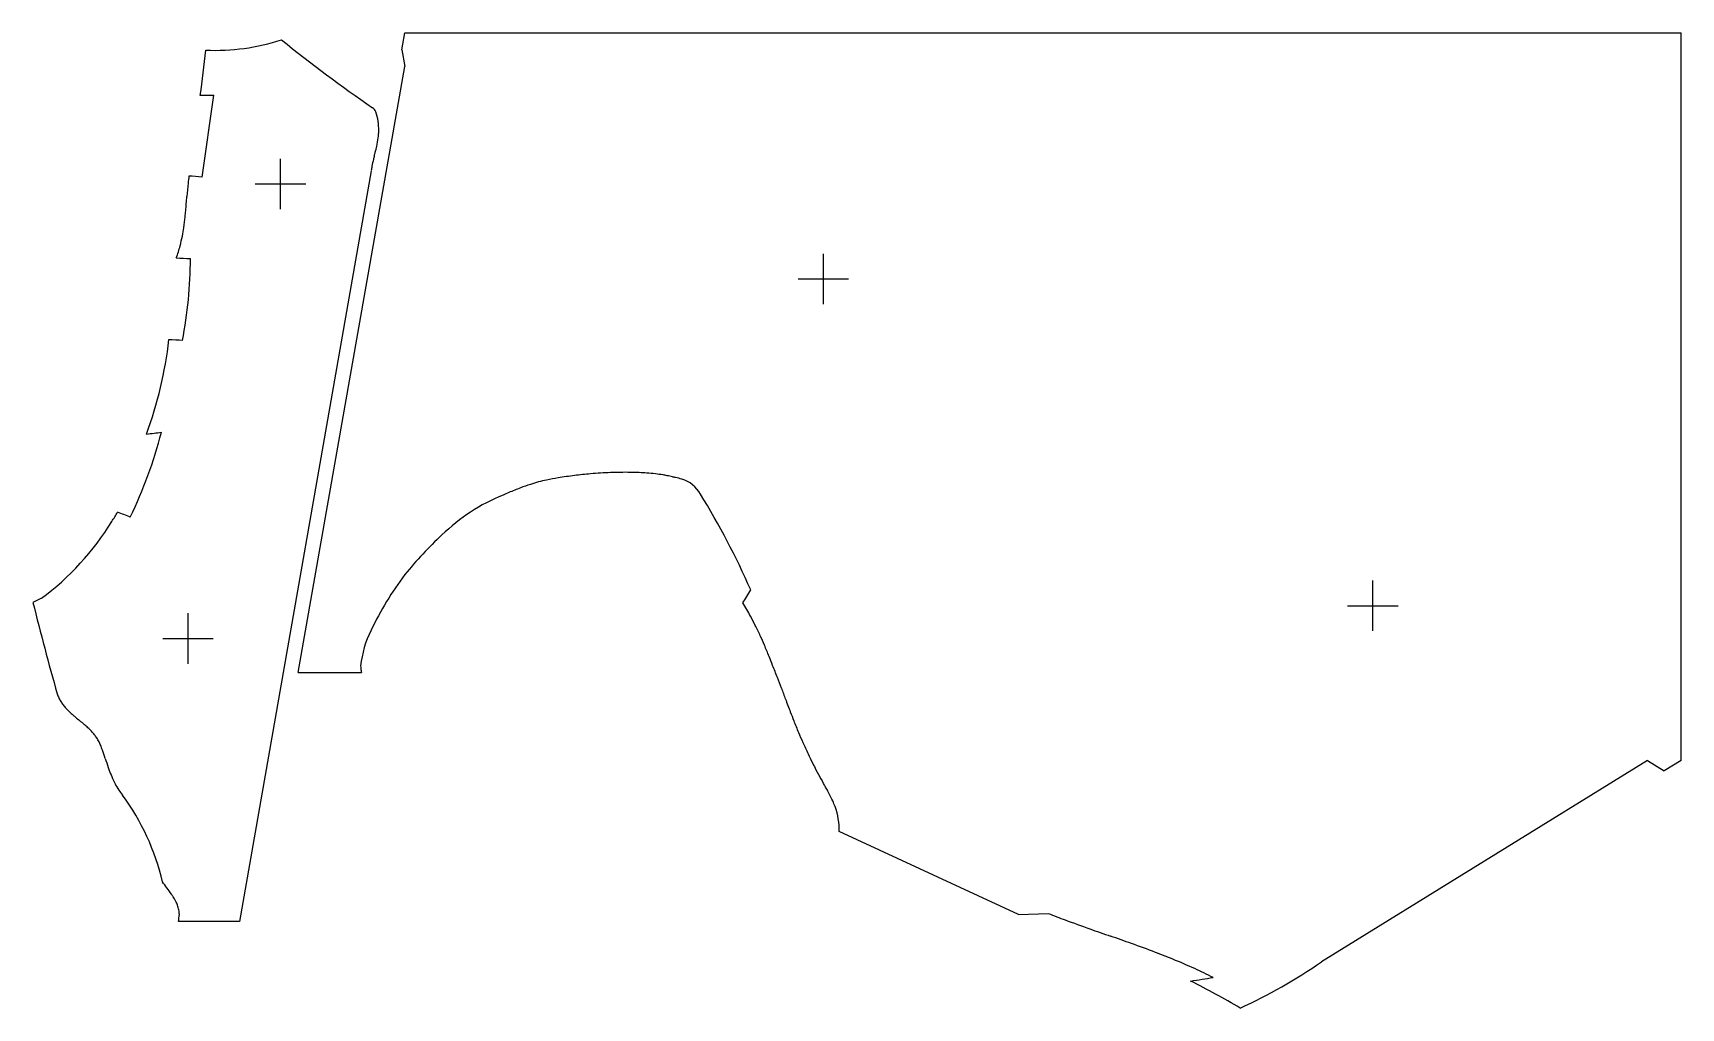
# Model space of a CAD drawing. Header units: millimetres. Extents: x 455 to 1435, y -991 to -410.
import ezdxf

# ---------------------------------------------------------------- set-up
doc = ezdxf.new("R2010")
doc.units = ezdxf.units.MM
doc.layers.add('ALL', color=4, linetype='Continuous', lineweight=25, true_color=0x00ffff)

msp = doc.modelspace()

# ---------------------------------------------------------------- linework, layer by layer
at = {"layer": 'ALL'}
for p, q in [((674.66, -420.38), (676.41, -410.38)), ((676.41, -410.38), (1435.44, -410.38)), ((1435.44, -843.31), (1435.44, -410.38)), ((674.66, -420.38), (676.41, -430.38)), ((613.1, -790.88), (676.41, -430.38)), ((556.04, -496.12), (562.9, -447.41)), ((602.52, -515.2), (602.52, -485.2)), ((656.55, -492.33), (578.08, -939.11)), ((587.52, -500.2), (617.52, -500.2)), ((925.38, -571.74), (925.38, -541.74)), ((910.38, -556.74), (940.38, -556.74)), ((1252.17, -766.18), (1252.17, -736.18)), ((460.33, -746.8), (455.33, -749.29)), ((1237.17, -751.18), (1267.17, -751.18)), ((547.57, -785.72), (547.57, -755.72)), ((532.57, -770.72), (562.57, -770.72)), ((613.1, -790.88), (650.74, -790.88)), ((1415.44, -843.31), (1221.57, -963.12)), ((1415.44, -843.31), (1425.44, -849.49)), ((1435.44, -843.31), (1425.44, -849.49)), ((1041.35, -934.91), (934.74, -885.63)), ((578.08, -939.11), (541.82, -939.11)), ((1041.35, -934.91), (1059.17, -934.34))]:
    msp.add_line(p, q, dxfattribs=at)
for centre, radius, start, end in [((-138.28, -348.44), 700.12, 351.86536, 354.08133), ((563.51, -292.43), 128.32, 267.5909, 288.004), ((1131.12, 236.32), 838.01, 230.94886, 235.56712), ((539.09, 1139.86), 1587.44, 270.56699, 270.85918), ((654.45, -458.98), 5, 19.36438, 55.56712), ((629.05, -467.91), 31.93, 358.72421, 19.36438), ((623.95, -467.8), 37.03, 352.27927, 357.01129), ((623.95, -467.8), 37.03, 357.01129, 358.72421), ((477.5, -435.72), 187.05, 345.72017, 346.46541), ((574.98, -459.18), 86.79, 346.46541, 347.58885), ((598.43, -464.34), 62.78, 347.58885, 352.27927), ((683.95, -494.9), 27.52, 169.20428, 174.63117), ((734.26, -504.49), 78.74, 166.08412, 169.20428), ((844.7, -531.86), 192.52, 165.53067, 166.08412), ((83.49, -335.43), 593.63, 345.53067, 345.72017), ((1205.15, -562.67), 660.55, 174.53127, 175.2244), ((755.95, -519.67), 209.3, 173.38054, 174.53127), ((507.25, -1109.52), 615.33, 85.453, 86.19862), ((-678.48, -405.31), 1229.65, 354.82491, 355.2244), ((333.68, -496.98), 213.34, 353.88026, 354.82491), ((435.53, -510.55), 110.58, 349.22037, 351.83045), ((362.61, -500.08), 184.25, 351.83045, 353.88026), ((475.41, -519.67), 69.64, 339.37983, 345.50548), ((452.9, -513.85), 92.9, 345.50548, 349.22037), ((572.02, 17.51), 562.59, 266.79735, 267.64875), ((299.78, -544.99), 249.17, 348.79265, 0.08952), ((287.32, -563.54), 250.61, 340.05108, 353.27461), ((507.79, -1078.11), 486.05, 85.70515, 86.64938), ((258, -576.06), 283.04, 334.37913, 345.27683), ((466.11, -131.16), 520.98, 276.25657, 277.23754), ((796.21, -849.01), 176.19, 99.31133, 101.6114), ((809.55, -930.35), 258.62, 97.14211, 99.31133), ((808.4, -921.22), 249.41, 94.93323, 97.14211), ((807.99, -916.46), 244.64, 92.14448, 94.93323), ((807.64, -907.16), 235.33, 89.30107, 92.14448), ((808.08, -871.42), 199.58, 87.74931, 89.30107), ((810.7, -804.67), 132.78, 85.84682, 87.74931), ((812.04, -786.22), 114.29, 83.22717, 85.84682), ((815.13, -760.25), 88.14, 80.24405, 83.22717), ((814.87, -761.75), 89.66, 78.62408, 80.24405), ((804.83, -811.67), 140.58, 77.33035, 78.62408), ((798.58, -839.46), 169.06, 76.68586, 77.33035), ((681.45, -1334.4), 677.67, 76.36396, 76.68586), ((835.42, -694.22), 19.29, 29.37366, 72.50422), ((777.44, -790), 112.99, 112.13085, 134.26885), ((988.77, -1285.96), 652.08, 112.25559, 112.91455), ((803.13, -832.3), 161.91, 110.93314, 112.25559), ((793.17, -806.27), 134.04, 108.26058, 110.93314), ((777.85, -759.86), 85.16, 104.90747, 108.26058), ((778.02, -760.48), 85.81, 101.6114, 104.90747), ((458.41, -927.87), 462.8, 23.70464, 31.68772), ((417.92, -644.69), 101.41, 326.22574, 329.87913), ((383.61, -1028.26), 354.36, 68.54823, 69.85781), ((363.04, -615.66), 163.29, 306.5697, 328.4655), ((849.86, -872.6), 222.76, 132.77527, 141.08779), ((820.3, -842.38), 180.85, 142.65523, 154.95924), ((696.82, -636.5), 213.18, 327.98421, 330.39558), ((2102.34, -341.51), 1696.74, 193.9063, 195.80539), ((734.56, -836.53), 167.4, 28.22458, 31.31843), ((720.7, -843.97), 183.13, 26.28443, 28.22458), ((680.36, -863.9), 228.13, 24.53888, 26.28443), ((709.36, -792.97), 59.46, 152.84858, 174.28429), ((652.3, -876.71), 258.98, 23.18934, 24.53888), ((560, -916.25), 359.39, 22.03892, 23.18934), ((491.52, -943.97), 433.26, 21.28524, 22.03892), ((665.57, -786.79), 15.38, 180.97515, 191.12565), ((668.31, -786.25), 18.17, 191.12565, 194.76007), ((148.62, -1077.56), 801.26, 20.72871, 21.28524), ((489.58, -796.94), 20.94, 198.69304, 205.50062), ((-491.05, -1319.64), 1485.22, 20.46654, 20.72871), ((3766.66, 269.42), 3059.37, 200.46654, 200.59483), ((491.28, -796.12), 22.83, 205.50062, 212.02044), ((493.02, -795.04), 24.88, 212.02044, 217.49134), ((498.98, -790.47), 32.39, 217.49134, 222.28604), ((503.28, -786.56), 38.2, 222.28604, 225.66054), ((1944.37, -415.34), 1112.67, 200.59483, 201.01605), ((519.02, -770.45), 60.71, 225.66054, 228.33712), ((528.56, -759.72), 75.08, 228.33712, 229.69205), ((648.9, -617.87), 261.1, 229.69205, 230.41858), ((229.32, -1125.39), 397.41, 49.91242, 50.41858), ((433.67, -882.61), 80.07, 48.78476, 49.91242), ((441.94, -873.16), 67.51, 46.35976, 48.78476), ((1393.77, -626.87), 522.83, 201.01605, 201.63305), ((1307.44, -661.11), 429.96, 201.63305, 202.64335), ((460.17, -854.04), 41.1, 43.25147, 46.35976), ((464.93, -849.57), 34.57, 38.73887, 43.25147), ((471.55, -844.26), 26.08, 33.5427, 38.73887), ((473.54, -842.94), 23.7, 27.22526, 33.5427), ((475.7, -841.83), 21.26, 20.55605, 27.22526), ((1190.59, -709.86), 303.35, 202.64335, 203.85096), ((1156.92, -724.74), 266.54, 203.85096, 205.45177), ((416.13, -865.26), 85.27, 19.29277, 21.24132), ((234.79, -928.74), 277.4, 18.21247, 19.29277), ((995.03, -678.6), 522.93, 198.21247, 198.83896), ((1109.14, -747.49), 213.62, 205.45177, 207.20276), ((588.22, -817.4), 93.1, 198.83896, 200.32381), ((576.26, -821.83), 80.34, 200.32381, 203.57575), ((996.41, -809.16), 85.23, 204.97106, 207.68386), ((1101.98, -753.77), 204.45, 207.68386, 209.45604), ((547.78, -834.26), 49.27, 203.57575, 207.72888), ((541.44, -837.59), 42.11, 207.72888, 213.56829), ((534.46, -842.22), 33.72, 213.56829, 220.09393), ((1427.86, -569.72), 578.71, 209.45604, 209.70417), ((438.25, -1134.29), 560.62, 29.45513, 29.70417), ((702.34, -985.14), 257.32, 28.83159, 29.45513), ((816.98, -922.04), 126.47, 27.9557, 28.83159), ((394.42, -947.61), 141.6, 13.1015, 36.21772), ((849.77, -904.63), 89.33, 24.64238, 27.9557), ((887.65, -887.26), 47.66, 20.26055, 24.64238), ((895.97, -884.19), 38.79, 357.86109, 20.26055), ((390.23, -1025.37), 179.61, 34.83206, 37.70769), ((502.01, -947.59), 43.44, 32.35928, 34.83206), ((509, -943.16), 35.16, 27.15058, 32.35928), ((521.3, -936.85), 21.34, 20.46281, 27.15058), ((524.27, -935.74), 18.17, 11.12565, 20.46281), ((483.22, -929.02), 59.46, 350.22738, 354.28429), ((527.01, -935.2), 15.38, 0.97515, 11.12565), ((1246.13, -460.11), 509.76, 248.48314, 249.68433), ((1446.65, 81.49), 1087.28, 249.68433, 250.5068), ((2060.19, 1814.75), 2925.93, 250.5068, 250.76425), ((593.41, -2388.84), 1526.22, 70.27069, 70.76425), ((832.37, -1722.52), 818.35, 69.21037, 70.27069), ((965.39, -1372.15), 443.58, 67.77016, 69.21037), ((993.52, -1303.33), 369.23, 65.56995, 67.77016), ((1034.73, -1212.61), 269.58, 62.99497, 65.56995), ((1038.38, -697.29), 322.84, 294.69499, 304.57248), ((1095.17, -620.95), 356.89, 277.83088, 278.93187), ((907.84, -1441.36), 523.09, 59.50927, 63.18665), ((1098.58, -642.62), 334.95, 278.93187, 280.06833)]:
    msp.add_arc(centre, radius, start, end, dxfattribs=at)

doc.saveas('drawing.dxf')
